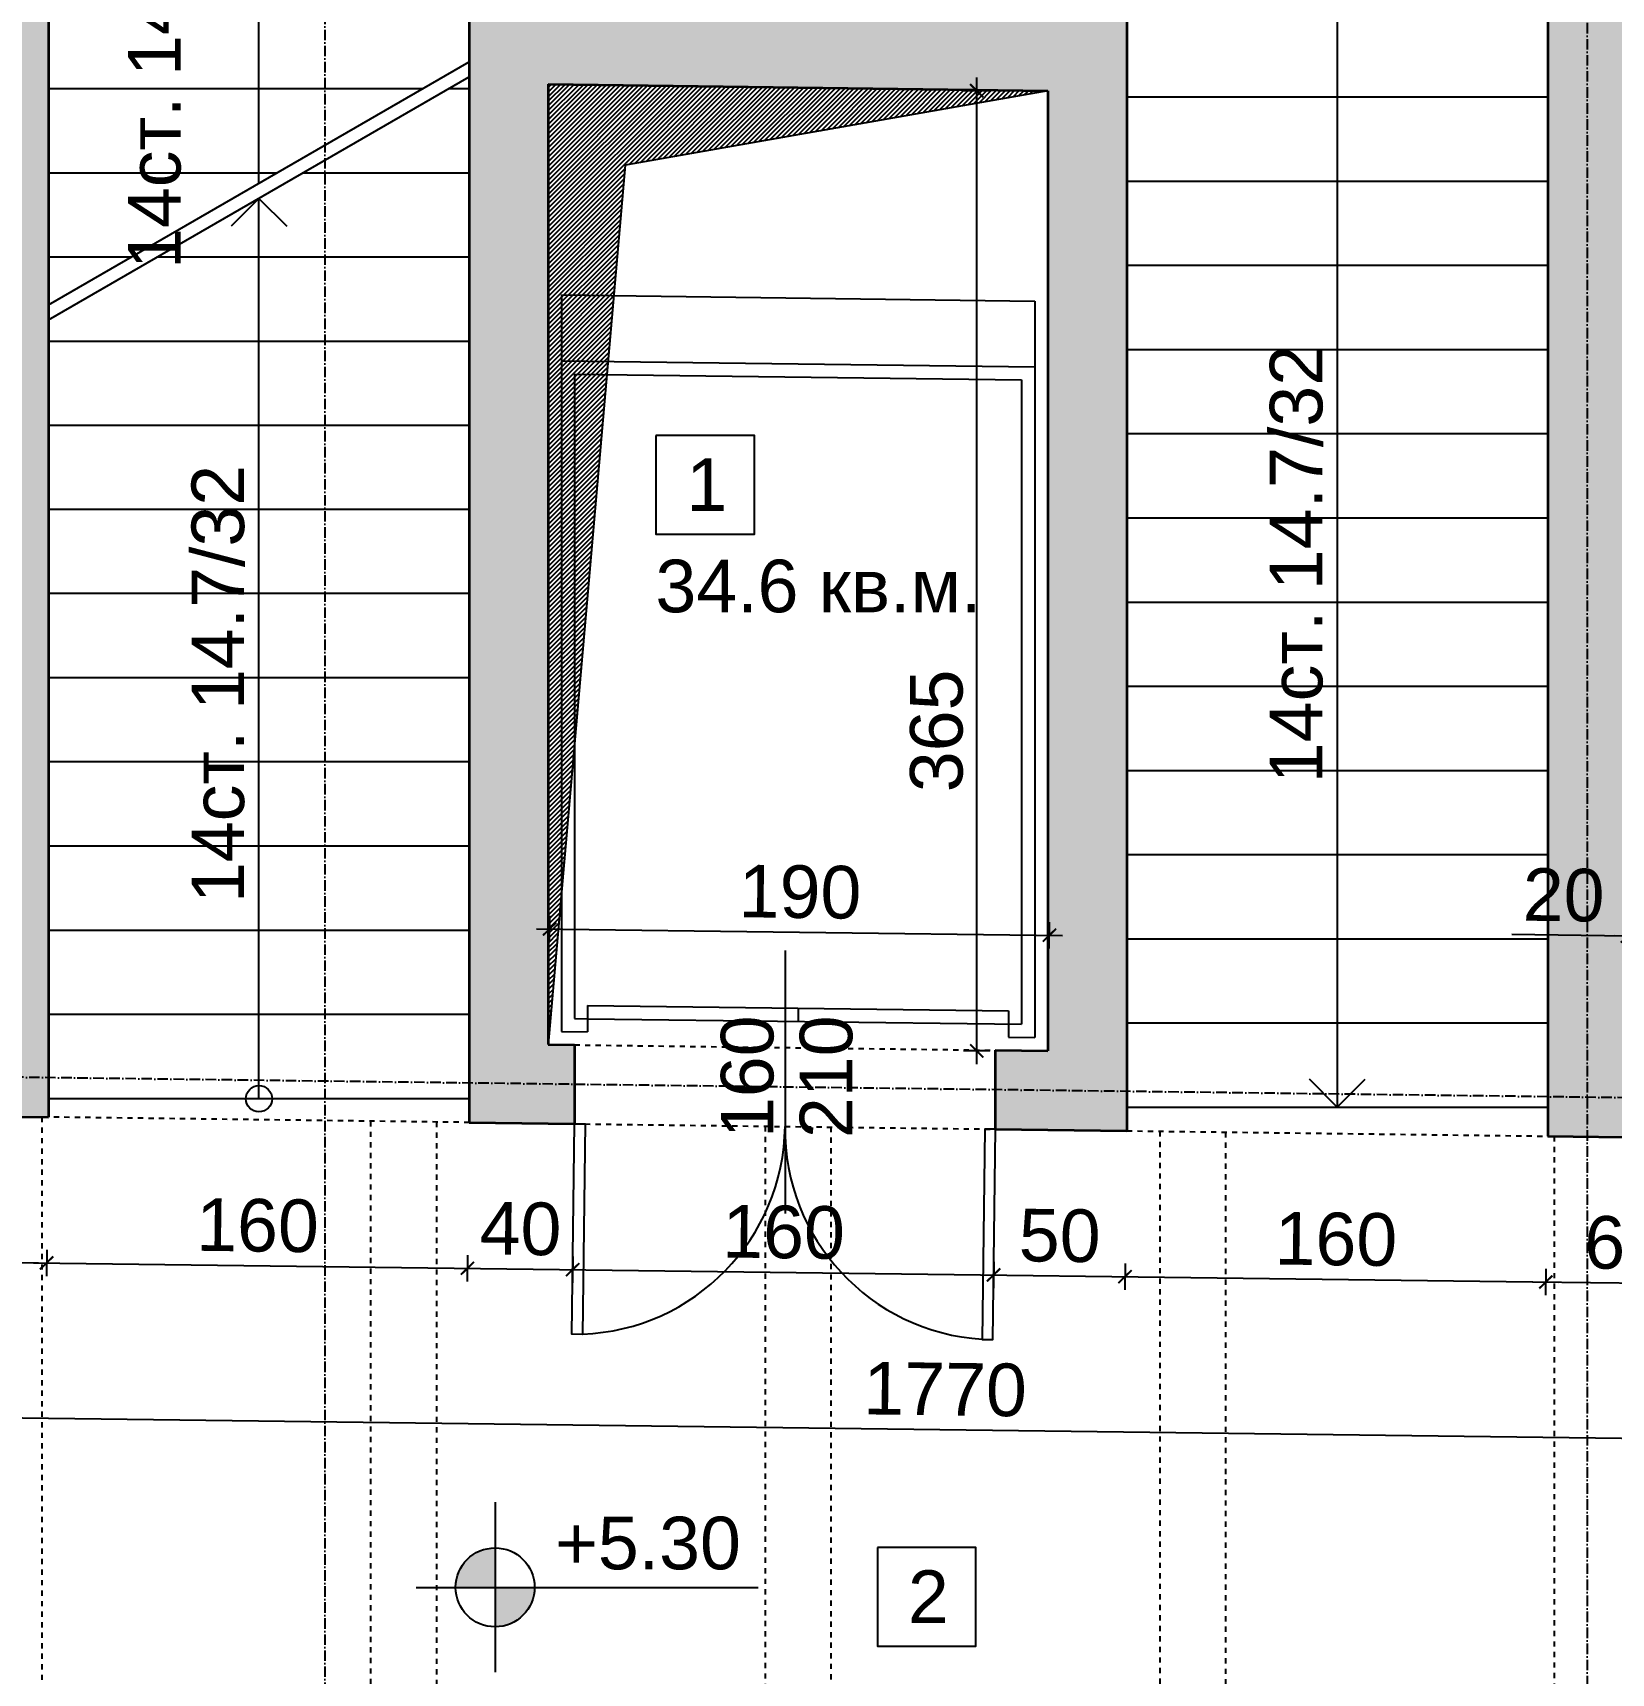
# Model space of a CAD drawing. Header units: inches. Extents: x -72385 to 39588, y -6525 to 66685.
# Drawn here: x -46546 to -45946, y 16210 to 16834 of the extents above; entities that cross this region are included whole.
import ezdxf

# ---------------------------------------------------------------- set-up
doc = ezdxf.new("R2010")
doc.units = ezdxf.units.IN
doc.header["$MEASUREMENT"] = 0
doc.linetypes.add('DashDot', pattern=[0.6, 0.4, -0.1, 0, -0.1])
doc.linetypes.add('Hidden', pattern=[0.4, 0.2, -0.2])
for name, color, linetype, lineweight in [('Врати', 251, 'Continuous', 25), ('Изгледни линии', 253, 'Continuous', 25), ('Линия на разрез', 252, 'DashDot', 25), ('Надписи врати', 252, 'Continuous', 25), ('Надписи коти вътрешни', 252, 'Continuous', 25), ('Надписи нива', 252, 'Continuous', 25), ('Надписи номера на пом.', 252, 'Continuous', 25), ('Надписи площ', 252, 'Continuous', 25), ('Оси', 252, 'DashDot', 25), ('Пунктир', 253, 'Hidden', 25), ('Разрезни линии', 7, 'Continuous', 35), ('Щрих стени', 254, 'Continuous', 25)]:
    doc.layers.add(name, color=color, linetype=linetype, lineweight=lineweight)
doc.styles.add('Arial Regular', font='arial.ttf')
doc.styles.get("Standard").update_dxf_attribs({"font": 'arial.ttf'})
doc.dimstyles.new('Annotative', dxfattribs={"dimscale": 0, "dimtxt": 20, "dimasz": 5, "dimexe": 5, "dimexo": 5, "dimgap": 5, "dimtad": 1, "dimdec": 0, "dimzin": 0, "dimdsep": 46, "dimtxsty": 'Standard', "dimblk": 'ARCHTICK', "dimcen": 5, "dimdle": 5, "dimadec": 0, "dimazin": 0, "dimtfac": 1, "dimtdec": 0, "dimtofl": 0, "dimtmove": 0, "dimatfit": 3, "dimldrblk": 'ARCHTICK', "dimfxl": 5, "dimfxlon": 1, "dimtolj": 1, "dimtzin": 0, "dimarcsym": 1})

# ---------------------------------------------------------------- blocks, each defined once
blk = doc.blocks.new('_ArchTick')
at = {"color": 0, "linetype": 'ByBlock', "const_width": 0.15}
blk.add_lwpolyline([(-0.5, -0.5), (0.5, 0.5)], dxfattribs=at)
blk = doc.blocks.new('*D4473')
at = {"layer": 'Defpoints', "color": 0, "ltscale": 50, "transparency": 16777216}
for p in [(-45919.5, 16489.95), (-45939.84, 16463.75), (-45919.84, 16463.5)]:
    blk.add_point(p, dxfattribs=at)
at = {"layer": 'Надписи коти вътрешни', "color": 0, "lineweight": -2, "ltscale": 50, "transparency": 16777216}
for p, q in [((-45939.56, 16485.21), (-45939.44, 16495.21)), ((-45919.56, 16484.95), (-45919.44, 16494.95)), ((-45939.5, 16490.21), (-45983.42, 16490.77)), ((-45919.5, 16489.95), (-45944.5, 16490.27))]:
    blk.add_line(p, q, dxfattribs=at)
at = {"layer": 'Надписи коти вътрешни', "color": 0, "lineweight": -2, "ltscale": 50, "transparency": 16777216, "xscale": 5, "yscale": 5, "zscale": 5}
for p, rotation in [((-45939.5, 16490.21), 179.2706286525567), ((-45919.5, 16489.95), 359.2706286525566)]:
    blk.add_blockref('_ArchTick', p, dxfattribs=dict(at, rotation=rotation))
at = {"layer": 'Надписи коти вътрешни', "color": 0, "ltscale": 50, "transparency": 16777216, "insert": (-45963.77, 16505.73), "char_height": 20, "attachment_point": 5, "rotation": 359.27063}
blk.add_mtext('\\A1;20', dxfattribs=at)
blk = doc.blocks.new('*D888')
at = {"layer": 'Defpoints', "color": 0, "ltscale": 50, "transparency": 16777216}
for p in [(-46649.84, 16422.79), (-46539.84, 16421.39), (-46540.54, 16365.96)]:
    blk.add_point(p, dxfattribs=at)
at = {"layer": 'Надписи коти вътрешни', "color": 0, "lineweight": -2, "ltscale": 50, "transparency": 16777216}
for p, q in [((-46650.48, 16372.36), (-46650.61, 16362.36)), ((-46540.48, 16370.96), (-46540.61, 16360.96)), ((-46655.54, 16367.42), (-46535.54, 16365.89))]:
    blk.add_line(p, q, dxfattribs=at)
at = {"layer": 'Надписи коти вътрешни', "color": 0, "lineweight": -2, "ltscale": 50, "transparency": 16777216, "xscale": 5, "yscale": 5, "zscale": 5}
for p, rotation in [((-46650.54, 16367.36), 179.2706286525482), ((-46540.54, 16365.96), 359.2706286525482)]:
    blk.add_blockref('_ArchTick', p, dxfattribs=dict(at, rotation=rotation))
at = {"layer": 'Надписи коти вътрешни', "color": 0, "ltscale": 50, "transparency": 16777216, "insert": (-46595.35, 16381.87), "char_height": 20, "attachment_point": 5, "rotation": 359.27063}
blk.add_mtext('\\A1;110', dxfattribs=at)
blk = doc.blocks.new('*D889')
at = {"layer": 'Defpoints', "color": 0, "ltscale": 50, "transparency": 16777216}
for p in [(-46539.84, 16421.39), (-46379.84, 16419.35), (-46380.54, 16363.92)]:
    blk.add_point(p, dxfattribs=at)
at = {"layer": 'Надписи коти вътрешни', "color": 0, "lineweight": -2, "ltscale": 50, "transparency": 16777216}
for p, q in [((-46540.48, 16370.96), (-46540.61, 16360.96)), ((-46545.54, 16366.02), (-46375.54, 16363.86)), ((-46380.48, 16368.92), (-46380.61, 16358.92))]:
    blk.add_line(p, q, dxfattribs=at)
at = {"layer": 'Надписи коти вътрешни', "color": 0, "lineweight": -2, "ltscale": 50, "transparency": 16777216, "xscale": 5, "yscale": 5, "zscale": 5}
for p, rotation in [((-46540.54, 16365.96), 179.2706286525475), ((-46380.54, 16363.92), 359.2706286525474)]:
    blk.add_blockref('_ArchTick', p, dxfattribs=dict(at, rotation=rotation))
at = {"layer": 'Надписи коти вътрешни', "color": 0, "ltscale": 50, "transparency": 16777216, "insert": (-46460.35, 16380.15), "char_height": 20, "attachment_point": 5, "rotation": 359.27063}
blk.add_mtext('\\A1;160', dxfattribs=at)
blk = doc.blocks.new('*D4151')
at = {"layer": 'Defpoints', "color": 0, "ltscale": 50, "transparency": 16777216}
for p in [(-46379.84, 16419.35), (-46339.84, 16418.84), (-46340.54, 16363.41)]:
    blk.add_point(p, dxfattribs=at)
at = {"layer": 'Надписи коти вътрешни', "color": 0, "lineweight": -2, "ltscale": 50, "transparency": 16777216}
for p, q in [((-46385.54, 16363.98), (-46335.54, 16363.35)), ((-46380.48, 16368.92), (-46380.61, 16358.92)), ((-46340.48, 16368.41), (-46340.61, 16358.41))]:
    blk.add_line(p, q, dxfattribs=at)
at = {"layer": 'Надписи коти вътрешни', "color": 0, "lineweight": -2, "ltscale": 50, "transparency": 16777216, "xscale": 5, "yscale": 5, "zscale": 5}
for p, rotation in [((-46380.54, 16363.92), 179.2706286525465), ((-46340.54, 16363.41), 359.2706286525465)]:
    blk.add_blockref('_ArchTick', p, dxfattribs=dict(at, rotation=rotation))
at = {"layer": 'Надписи коти вътрешни', "color": 0, "ltscale": 50, "transparency": 16777216, "insert": (-46360.35, 16378.87), "char_height": 20, "attachment_point": 5, "rotation": 359.27063}
blk.add_mtext('\\A1;40', dxfattribs=at)
blk = doc.blocks.new('*D890')
at = {"layer": 'Defpoints', "color": 0, "ltscale": 50, "transparency": 16777216}
for p in [(-46339.84, 16418.84), (-46179.82, 16416.8), (-46180.52, 16361.37)]:
    blk.add_point(p, dxfattribs=at)
at = {"layer": 'Надписи коти вътрешни', "color": 0, "lineweight": -2, "ltscale": 50, "transparency": 16777216}
for p, q in [((-46345.54, 16363.47), (-46175.52, 16361.31)), ((-46340.48, 16368.41), (-46340.61, 16358.41)), ((-46180.46, 16366.37), (-46180.59, 16356.37))]:
    blk.add_line(p, q, dxfattribs=at)
at = {"layer": 'Надписи коти вътрешни', "color": 0, "lineweight": -2, "ltscale": 50, "transparency": 16777216, "xscale": 5, "yscale": 5, "zscale": 5}
for p, rotation in [((-46340.54, 16363.41), 179.2706286525469), ((-46180.52, 16361.37), 359.2706286525469)]:
    blk.add_blockref('_ArchTick', p, dxfattribs=dict(at, rotation=rotation))
at = {"layer": 'Надписи коти вътрешни', "color": 0, "ltscale": 50, "transparency": 16777216, "insert": (-46260.34, 16377.6), "char_height": 20, "attachment_point": 5, "rotation": 359.27063}
blk.add_mtext('\\A1;160', dxfattribs=at)
blk = doc.blocks.new('*D891')
at = {"layer": 'Defpoints', "color": 0, "ltscale": 50, "transparency": 16777216}
for p in [(-46179.84, 16416.8), (-46129.84, 16416.17), (-46130.54, 16360.74)]:
    blk.add_point(p, dxfattribs=at)
at = {"layer": 'Надписи коти вътрешни', "color": 0, "lineweight": -2, "ltscale": 50, "transparency": 16777216}
for p, q in [((-46180.48, 16366.37), (-46180.61, 16356.37)), ((-46130.48, 16365.74), (-46130.61, 16355.74)), ((-46185.54, 16361.44), (-46125.54, 16360.67))]:
    blk.add_line(p, q, dxfattribs=at)
at = {"layer": 'Надписи коти вътрешни', "color": 0, "lineweight": -2, "ltscale": 50, "transparency": 16777216, "xscale": 5, "yscale": 5, "zscale": 5}
for p, rotation in [((-46180.54, 16361.37), 179.2706286525462), ((-46130.54, 16360.74), 359.2706286525461)]:
    blk.add_blockref('_ArchTick', p, dxfattribs=dict(at, rotation=rotation))
at = {"layer": 'Надписи коти вътрешни', "color": 0, "ltscale": 50, "transparency": 16777216, "insert": (-46155.35, 16376.26), "char_height": 20, "attachment_point": 5, "rotation": 359.27063}
blk.add_mtext('\\A1;50', dxfattribs=at)
blk = doc.blocks.new('*D892')
at = {"layer": 'Defpoints', "color": 0, "ltscale": 50, "transparency": 16777216}
for p in [(-46129.84, 16416.17), (-45969.84, 16414.13), (-45970.54, 16358.7)]:
    blk.add_point(p, dxfattribs=at)
at = {"layer": 'Надписи коти вътрешни', "color": 0, "lineweight": -2, "ltscale": 50, "transparency": 16777216}
for p, q in [((-46130.48, 16365.74), (-46130.61, 16355.74)), ((-45970.48, 16363.7), (-45970.61, 16353.7)), ((-46135.54, 16360.8), (-45965.54, 16358.64))]:
    blk.add_line(p, q, dxfattribs=at)
at = {"layer": 'Надписи коти вътрешни', "color": 0, "lineweight": -2, "ltscale": 50, "transparency": 16777216, "xscale": 5, "yscale": 5, "zscale": 5}
for p, rotation in [((-46130.54, 16360.74), 179.2706286525475), ((-45970.54, 16358.7), 359.2706286525475)]:
    blk.add_blockref('_ArchTick', p, dxfattribs=dict(at, rotation=rotation))
at = {"layer": 'Надписи коти вътрешни', "color": 0, "ltscale": 50, "transparency": 16777216, "insert": (-46050.35, 16374.93), "char_height": 20, "attachment_point": 5, "rotation": 359.27063}
blk.add_mtext('\\A1;160', dxfattribs=at)
blk = doc.blocks.new('*D893')
at = {"layer": 'Defpoints', "color": 0, "ltscale": 50, "transparency": 16777216}
for p in [(-45969.84, 16414.13), (-45909.84, 16413.37), (-45910.54, 16357.94)]:
    blk.add_point(p, dxfattribs=at)
at = {"layer": 'Надписи коти вътрешни', "color": 0, "lineweight": -2, "ltscale": 50, "transparency": 16777216}
for p, q in [((-45970.48, 16363.7), (-45970.61, 16353.7)), ((-45910.48, 16362.93), (-45910.61, 16352.94)), ((-45975.54, 16358.76), (-45905.54, 16357.87))]:
    blk.add_line(p, q, dxfattribs=at)
at = {"layer": 'Надписи коти вътрешни', "color": 0, "lineweight": -2, "ltscale": 50, "transparency": 16777216, "xscale": 5, "yscale": 5, "zscale": 5}
for p, rotation in [((-45970.54, 16358.7), 179.2706286525463), ((-45910.54, 16357.94), 359.2706286525462)]:
    blk.add_blockref('_ArchTick', p, dxfattribs=dict(at, rotation=rotation))
at = {"layer": 'Надписи коти вътрешни', "color": 0, "ltscale": 50, "transparency": 16777216, "insert": (-45940.35, 16373.53), "char_height": 20, "attachment_point": 5, "rotation": 359.27063}
blk.add_mtext('\\A1;60', dxfattribs=at)
blk = doc.blocks.new('*D8225')
at = {"layer": 'Defpoints', "color": 0, "ltscale": 50, "transparency": 16777216}
for p in [(-45368.92, 16292.08), (-47139.84, 16242.74), (-45369.84, 16220.2)]:
    blk.add_point(p, dxfattribs=at)
at = {"layer": 'Надписи коти вътрешни', "color": 0, "lineweight": -2, "ltscale": 50, "transparency": 16777216}
for p, q in [((-47138.99, 16309.61), (-47138.86, 16319.61)), ((-47143.92, 16314.67), (-45363.92, 16292.01)), ((-45368.99, 16287.08), (-45368.86, 16297.08))]:
    blk.add_line(p, q, dxfattribs=at)
at = {"layer": 'Надписи коти вътрешни', "color": 0, "lineweight": -2, "ltscale": 50, "transparency": 16777216, "xscale": 5, "yscale": 5, "zscale": 5}
for p, rotation in [((-47138.92, 16314.61), 179.2706286525473), ((-45368.92, 16292.08), 359.2706286525473)]:
    blk.add_blockref('_ArchTick', p, dxfattribs=dict(at, rotation=rotation))
at = {"layer": 'Надписи коти вътрешни', "color": 0, "ltscale": 50, "transparency": 16777216, "insert": (-46198.94, 16317.86), "char_height": 20, "attachment_point": 5, "rotation": 359.27063}
blk.add_mtext('\\A1;1770', dxfattribs=at)
blk = doc.blocks.new('*D8305')
at = {"layer": 'Defpoints', "color": 0, "ltscale": 10, "transparency": 16777216}
for p in [(-46159.28, 16490.53), (-46349.84, 16448.97), (-46159.84, 16446.55)]:
    blk.add_point(p, dxfattribs=at)
at = {"layer": 'Надписи коти вътрешни', "color": 0, "lineweight": -2, "ltscale": 10, "transparency": 16777216}
for p, q in [((-46349.34, 16487.95), (-46349.21, 16497.95)), ((-46159.34, 16485.53), (-46159.21, 16495.53)), ((-46354.28, 16493.02), (-46154.28, 16490.47))]:
    blk.add_line(p, q, dxfattribs=at)
at = {"layer": 'Надписи коти вътрешни', "color": 0, "lineweight": -2, "ltscale": 10, "transparency": 16777216, "xscale": 5, "yscale": 5, "zscale": 5}
for p, rotation in [((-46349.28, 16492.95), 179.2706286525473), ((-46159.28, 16490.53), 359.2706286525473)]:
    blk.add_blockref('_ArchTick', p, dxfattribs=dict(at, rotation=rotation))
at = {"layer": 'Надписи коти вътрешни', "color": 0, "ltscale": 10, "transparency": 16777216, "insert": (-46254.08, 16506.95), "char_height": 20, "attachment_point": 5, "rotation": 359.27063}
blk.add_mtext('\\A1;190', dxfattribs=at)
blk = doc.blocks.new('*D8306')
at = {"layer": 'Defpoints', "color": 0, "ltscale": 10, "transparency": 16777216}
for p in [(-46186.92, 16811.58), (-46159.84, 16811.58), (-46159.84, 16446.55)]:
    blk.add_point(p, dxfattribs=at)
at = {"layer": 'Надписи коти вътрешни', "color": 0, "lineweight": -2, "ltscale": 10, "transparency": 16777216}
for p, q in [((-46186.92, 16441.55), (-46186.92, 16816.58)), ((-46181.92, 16811.58), (-46191.92, 16811.58)), ((-46181.92, 16446.55), (-46191.92, 16446.55))]:
    blk.add_line(p, q, dxfattribs=at)
at = {"layer": 'Надписи коти вътрешни', "color": 0, "lineweight": -2, "ltscale": 10, "transparency": 16777216, "xscale": 5, "yscale": 5, "zscale": 5}
for p, rotation in [((-46186.92, 16811.58), 90), ((-46186.92, 16446.55), 270)]:
    blk.add_blockref('_ArchTick', p, dxfattribs=dict(at, rotation=rotation))
at = {"layer": 'Надписи коти вътрешни', "color": 0, "ltscale": 10, "transparency": 16777216, "insert": (-46202.14, 16568.22), "char_height": 20, "attachment_point": 5, "rotation": 90}
blk.add_mtext('\\A1;365', dxfattribs=at)

msp = doc.modelspace()

# ---------------------------------------------------------------- hatches: boundary and pattern name
at = {"layer": 'Изгледни линии', "ltscale": 10}
h = msp.add_hatch(dxfattribs=at)
h.set_pattern_fill('ANSI31', color=256, scale=10)
h.set_pattern_definition([(45, (0, -7000), (-0.883883476, 0.883883476), [])])
h.paths.add_polyline_path([(-46159.84, 16811.58), (-46349.84, 16814), (-46349.84, 16448.97), (-46344.84, 16506.12), (-46344.84, 16708.91), (-46327.12, 16708.68), (-46320.59, 16783.24)])
h.paths.add_polyline_path([(-46327.12, 16708.68), (-46344.84, 16708.91), (-46344.84, 16506.12), (-46339.84, 16563.27), (-46339.84, 16703.84), (-46327.55, 16703.69)], flags=17)
h.paths.add_polyline_path([(-46327.55, 16703.69), (-46339.84, 16703.84), (-46339.84, 16563.27)], flags=16)
at = {"layer": 'Надписи нива', "ltscale": 50}
h = msp.add_hatch(color=256, dxfattribs=at)
h.dxf.hatch_style = 1
h.paths.add_polyline_path([(-46370.03, 16227.63, 0.414214), (-46355.03, 16242.63), (-46370.03, 16242.63)])
h.paths.add_polyline_path([(-46370.03, 16242.63), (-46370.03, 16257.63, 0.414214), (-46385.03, 16242.63)])
at = {"layer": 'Щрих стени', "ltscale": 10}
h = msp.add_hatch(color=256, dxfattribs=at)
h.dxf.hatch_style = 1
h.paths.add_polyline_path([(-47139.84, 16991.57), (-47137.34, 16991.54), (-47137.34, 17061.54), (-47202.34, 17062.37), (-47202.34, 16224.8), (-47139.84, 16224.01), (-47139.84, 16429.03), (-47039.84, 16427.75), (-47039.84, 16457.75), (-47139.84, 16459.03)])
h.paths.add_polyline_path([(-46749.84, 16454.06), (-46839.84, 16455.21), (-46839.84, 17022.75), (-46837.34, 17022.72), (-46837.34, 17057.73), (-46872.34, 17058.17), (-46872.34, 17023.17), (-46869.84, 17023.14), (-46869.84, 16455.59), (-46939.84, 16456.48), (-46939.84, 16426.48), (-46749.84, 16424.06)])
h.paths.add_polyline_path([(-46539.84, 17006.43), (-46537.34, 17006.4), (-46537.34, 17073.91), (-46572.34, 17074.35), (-46572.34, 17006.85), (-46569.84, 17006.82), (-46569.84, 16471.77), (-46589.84, 16472.03), (-46589.84, 16452.03), (-46649.84, 16452.79), (-46649.84, 16422.79), (-46539.84, 16421.39)])
h.paths.add_polyline_path([(-46129.84, 16841.2), (-46379.84, 16844.38), (-46379.84, 16419.35), (-46339.84, 16418.84), (-46339.84, 16448.84), (-46349.84, 16448.97), (-46349.84, 16814), (-46159.84, 16811.58), (-46159.84, 16446.55), (-46179.84, 16446.81), (-46179.84, 16416.8), (-46129.84, 16416.17)])
h.paths.add_polyline_path([(-46349.84, 17071.52), (-46379.84, 17071.9), (-46379.84, 17004.4), (-46349.84, 17004.02)])
h.paths.add_polyline_path([(-46129.84, 17068.72), (-46159.84, 17069.1), (-46159.84, 17001.6), (-46129.84, 17001.21)])
h.paths.add_polyline_path([(-45939.84, 16998.8), (-45937.34, 16998.76), (-45937.34, 17066.27), (-45972.34, 17066.72), (-45972.34, 16999.21), (-45969.84, 16999.18), (-45969.84, 16414.13), (-45909.84, 16413.37), (-45909.84, 16443.37), (-45919.84, 16443.5), (-45919.84, 16463.5), (-45939.84, 16463.75), (-45939.84, 16563.76), (-45909.84, 16563.38), (-45909.84, 16578.38), (-45939.84, 16578.76), (-45939.84, 16668.77), (-45804.84, 16667.05), (-45804.84, 16577.04), (-45809.84, 16577.11), (-45809.84, 16562.11), (-45804.84, 16562.04), (-45804.84, 16442.03), (-45809.84, 16442.1), (-45809.84, 16412.09), (-45779.84, 16411.71), (-45779.84, 16441.71), (-45789.84, 16441.84), (-45789.84, 16666.86), (-45779.84, 16666.73), (-45779.84, 16681.73), (-45939.84, 16683.77)])
h.paths.add_polyline_path([(-45549.84, 16438.79), (-45639.84, 16439.93), (-45639.84, 17007.48), (-45637.34, 17007.45), (-45637.34, 17042.45), (-45672.34, 17042.89), (-45672.34, 17007.89), (-45669.84, 17007.86), (-45669.84, 16680.33), (-45679.84, 16680.46), (-45679.84, 16665.46), (-45669.84, 16665.33), (-45669.84, 16440.31), (-45679.84, 16440.44), (-45679.84, 16410.44), (-45549.84, 16408.78)])
h.paths.add_polyline_path([(-45337.34, 17038.63), (-45372.34, 17039.08), (-45372.34, 16969.07), (-45337.34, 16968.62)])
h.paths.add_polyline_path([(-45339.84, 15798.56), (-45319.84, 15798.31), (-45319.84, 15828.31), (-45339.84, 15828.56), (-45339.84, 16186.09), (-45239.84, 16184.82), (-45239.84, 16214.82), (-45339.84, 16216.09), (-45339.84, 16231.1), (-45369.84, 16231.48), (-45369.84, 15846.45), (-45389.84, 15846.7), (-45389.84, 15836.7), (-45449.84, 15837.46), (-45449.84, 15807.46), (-45369.84, 15806.44), (-45369.84, 15736.44), (-45429.84, 15737.2), (-45429.84, 15607.19), (-45369.84, 15606.43), (-45369.84, 15273.9), (-45372.34, 15273.93), (-45372.34, 15203.93), (-45337.34, 15203.48), (-45337.34, 15273.49), (-45339.84, 15273.52)])
h.paths.add_polyline_path([(-45549.84, 15838.74), (-46049.84, 15845.1), (-46049.84, 15815.1), (-45972.34, 15814.11), (-45972.34, 15784.11), (-45937.34, 15783.67), (-45937.34, 15813.67), (-45669.84, 15810.26), (-45669.84, 15272.72), (-45672.34, 15272.75), (-45672.34, 15207.75), (-45637.34, 15207.3), (-45637.34, 15272.31), (-45639.84, 15272.34), (-45639.84, 15809.88), (-45549.84, 15808.74)])
h.paths.add_polyline_path([(-46149.84, 15846.38), (-46649.84, 15852.74), (-46649.84, 15822.74), (-46597.34, 15822.07), (-46597.34, 15792.07), (-46537.34, 15791.3), (-46537.34, 15821.31), (-46149.84, 15816.37)])
h.paths.add_polyline_path([(-46749.84, 15854.01), (-46949.84, 15856.56), (-46949.84, 15826.56), (-46869.84, 15825.54), (-46869.84, 15288), (-46872.34, 15288.03), (-46872.34, 15223.02), (-46837.34, 15222.58), (-46837.34, 15287.58), (-46839.84, 15287.61), (-46839.84, 15825.16), (-46749.84, 15824.01)])
h.paths.add_polyline_path([(-47049.84, 15857.83), (-47119.84, 15858.72), (-47119.84, 15868.73), (-47139.84, 15868.98), (-47139.84, 16064), (-47202.34, 16064.79), (-47202.34, 15849.77), (-47212.34, 15849.9), (-47212.34, 15829.9), (-47202.34, 15829.77), (-47202.34, 15227.22), (-47137.34, 15226.4), (-47137.34, 15296.4), (-47139.84, 15296.43), (-47139.84, 15828.98), (-47049.84, 15827.83)])
h.paths.add_polyline_path([(-46537.34, 15283.76), (-46572.34, 15284.21), (-46572.34, 15219.2), (-46537.34, 15218.76)])
h.paths.add_polyline_path([(-46237.34, 15299.95), (-46272.34, 15300.39), (-46272.34, 15215.38), (-46237.34, 15214.94)])
h.paths.add_polyline_path([(-45937.34, 15276.12), (-45972.34, 15276.57), (-45972.34, 15211.56), (-45937.34, 15211.12)], flags=17)

# ---------------------------------------------------------------- linework, layer by layer
at = {"layer": 'Врати', "ltscale": 50}
for points in [[(-46339.8, 16418.84), (-46335.8, 16418.79), (-46336.82, 16338.8), (-46340.82, 16338.85)], [(-46179.82, 16416.8), (-46183.82, 16416.85), (-46184.83, 16336.86), (-46180.83, 16336.81)]]:
    msp.add_lwpolyline(points, close=True, dxfattribs=at)
for centre, start, end in [((-46339.8, 16418.84), 272.13661, 359.27063), ((-46179.82, 16416.8), 179.27063, 266.40464)]:
    msp.add_arc(centre, 80, start, end, dxfattribs=at)
at = {"layer": 'Изгледни линии', "ltscale": 50}
for p, q in [((-46539.84, 16730.18), (-46379.84, 16822.55)), ((-46539.84, 16724.41), (-46379.84, 16816.78)), ((-46539.8, 16812.38), (-46397.45, 16812.38)), ((-46387.45, 16812.38), (-46379.8, 16812.38)), ((-46129.84, 16809.2), (-45969.84, 16809.2)), ((-46539.8, 16780.38), (-46452.88, 16780.38)), ((-46442.88, 16780.38), (-46379.8, 16780.38)), ((-46129.84, 16777.2), (-45969.84, 16777.2)), ((-46539.8, 16748.38), (-46508.31, 16748.38)), ((-46498.31, 16748.38), (-46379.8, 16748.38)), ((-46129.84, 16745.2), (-45969.84, 16745.2)), ((-46539.8, 16716.38), (-46379.8, 16716.38)), ((-46129.84, 16713.2), (-45969.84, 16713.2)), ((-46539.8, 16684.38), (-46379.8, 16684.38)), ((-46129.84, 16681.2), (-45969.84, 16681.2)), ((-46379.8, 16652.38), (-46539.84, 16652.38)), ((-46129.84, 16649.2), (-45969.84, 16649.2)), ((-46379.8, 16620.38), (-46539.84, 16620.38)), ((-46129.84, 16617.2), (-45969.84, 16617.2)), ((-46379.8, 16588.38), (-46539.84, 16588.38)), ((-46129.84, 16585.2), (-45969.84, 16585.2)), ((-46379.8, 16556.38), (-46539.8, 16556.38)), ((-46129.84, 16553.2), (-45969.84, 16553.2)), ((-46379.8, 16524.38), (-46539.8, 16524.38)), ((-46129.84, 16521.2), (-45969.84, 16521.2)), ((-46379.8, 16492.38), (-46539.8, 16492.38)), ((-46129.84, 16489.2), (-45969.84, 16489.2)), ((-46379.8, 16460.38), (-46539.8, 16460.38)), ((-46129.84, 16457.2), (-45969.84, 16457.2)), ((-46379.8, 16428.38), (-46539.8, 16428.38)), ((-46129.84, 16425.2), (-45969.84, 16425.2))]:
    msp.add_line(p, q, dxfattribs=at)
at = {"layer": 'Изгледни линии', "ltscale": 10}
for p, q in [((-46344.84, 16733.91), (-46344.84, 16453.91)), ((-46344.84, 16733.91), (-46164.84, 16731.62)), ((-46164.84, 16731.62), (-46164.84, 16451.62)), ((-46344.84, 16708.91), (-46164.84, 16706.62)), ((-46339.84, 16703.84), (-46339.84, 16458.84)), ((-46339.84, 16703.84), (-46169.84, 16701.68)), ((-46169.84, 16701.68), (-46169.84, 16456.68)), ((-46334.84, 16463.78), (-46334.84, 16453.78)), ((-46334.84, 16463.78), (-46174.84, 16461.74)), ((-46254.84, 16462.76), (-46254.84, 16457.76)), ((-46339.84, 16458.84), (-46334.84, 16458.78)), ((-46334.84, 16458.78), (-46169.84, 16456.68)), ((-46174.84, 16461.74), (-46174.84, 16451.74)), ((-46344.84, 16453.91), (-46334.84, 16453.78)), ((-46174.84, 16451.74), (-46164.84, 16451.62))]:
    msp.add_line(p, q, dxfattribs=at)
msp.add_lwpolyline([(-46159.84, 16811.58), (-46320.59, 16783.24), (-46349.84, 16448.97)], dxfattribs=at)
at = {"layer": 'Линия на разрез', "ltscale": 10}
msp.add_line((-46434.8, 17231.25), (-46434.8, 15070.73), dxfattribs=at)
at = {"layer": 'Надписи врати', "ltscale": 50}
msp.add_line((-46259.68, 16384.75), (-46259.68, 16484.75), dxfattribs=at)
at = {"layer": 'Надписи нива', "ltscale": 50}
for p, q in [((-46459.8, 16776.39), (-46459.8, 16844.38)), ((-46049.84, 16841.2), (-46049.84, 16425.2)), ((-46459.8, 16770.62), (-46470.4, 16760.01)), ((-46459.8, 16428.38), (-46459.8, 16770.62)), ((-46459.8, 16770.62), (-46449.19, 16760.01)), ((-46049.84, 16425.2), (-46060.44, 16435.81)), ((-46049.84, 16425.2), (-46039.23, 16435.81)), ((-46370.03, 16274.95), (-46370.03, 16210.44)), ((-46400.03, 16242.63), (-46270.03, 16242.63))]:
    msp.add_line(p, q, dxfattribs=at)
for centre, radius in [((-46459.8, 16428.38), 5), ((-46370.03, 16242.63), 15)]:
    msp.add_circle(centre, radius, dxfattribs=at)
at = {"layer": 'Надписи номера на пом.', "ltscale": 50}
for points in [[(-46308.96, 16680.54), (-46308.96, 16643.04), (-46271.46, 16643.04), (-46271.46, 16680.54)], [(-46224.7, 16257.78), (-46224.7, 16220.28), (-46187.2, 16220.28), (-46187.2, 16257.78)]]:
    msp.add_lwpolyline(points, close=True, dxfattribs=at)
at = {"layer": 'Оси', "ltscale": 10}
for p, q in [((-45954.84, 17429.02), (-45954.84, 14828.81)), ((-39839.84, 16351.09), (-52699.84, 16514.81))]:
    msp.add_line(p, q, dxfattribs=at)
at = {"layer": 'Пунктир', "ltscale": 10}
for p, q in [((-46339.84, 16448.84), (-46179.84, 16446.81)), ((-46542.34, 16421.42), (-46542.34, 15851.37)), ((-46379.84, 16419.35), (-46539.84, 16421.39)), ((-46417.34, 16419.83), (-46417.34, 15849.78)), ((-46392.34, 16419.51), (-46392.34, 15849.46)), ((-46339.84, 16418.84), (-46179.82, 16416.8)), ((-46267.34, 16417.92), (-46267.34, 15847.87)), ((-46242.34, 16417.6), (-46242.34, 15847.55)), ((-46129.84, 16416.17), (-45969.84, 16414.13)), ((-46117.34, 16416.01), (-46117.34, 15845.96)), ((-46092.34, 16415.69), (-46092.34, 15845.64)), ((-45967.34, 16414.1), (-45967.34, 15844.05))]:
    msp.add_line(p, q, dxfattribs=at)
at = {"layer": 'Разрезни линии', "ltscale": 50}
for p, q in [((-46539.84, 17006.43), (-46539.84, 16421.39)), ((-45969.84, 16999.18), (-45969.84, 16414.13)), ((-46379.84, 16844.38), (-46379.84, 16419.35)), ((-46129.84, 16841.2), (-46129.84, 16416.17)), ((-46349.84, 16814), (-46159.84, 16811.58)), ((-46349.84, 16814), (-46349.84, 16448.97)), ((-46159.84, 16811.58), (-46159.84, 16446.55)), ((-46349.84, 16448.97), (-46339.84, 16448.84)), ((-46339.84, 16448.84), (-46339.84, 16418.84)), ((-46179.84, 16446.81), (-46159.84, 16446.55)), ((-46179.84, 16446.81), (-46179.84, 16416.8)), ((-46649.84, 16422.79), (-46539.84, 16421.39)), ((-46379.84, 16419.35), (-46339.84, 16418.84)), ((-46179.84, 16416.8), (-46129.84, 16416.17)), ((-45969.84, 16414.13), (-45909.84, 16413.37))]:
    msp.add_line(p, q, dxfattribs=at)

# ---------------------------------------------------------------- texts
at = {"layer": 'Надписи врати', "ltscale": 100, "char_height": 20, "width": 180.4891, "attachment_point": 1, "rotation": 90, "style": 'Arial Regular'}
for s, insert in [('160', (-46284.2, 16413.41)), ('210', (-46254.2, 16413.41))]:
    msp.add_mtext(s, dxfattribs=dict(at, insert=insert))
at = {"layer": 'Надписи нива', "ltscale": 100, "char_height": 20, "width": 180.4891, "attachment_point": 1, "rotation": 90, "style": 'Arial Regular'}
for insert in [(-46509.6, 16743.78), (-46075.48, 16548.35), (-46485.44, 16502.75)]:
    msp.add_mtext('14ст. 14.7/32', dxfattribs=dict(at, insert=insert))
at = {"layer": 'Надписи нива', "ltscale": 100, "insert": (-46347.27, 16269.48), "char_height": 20, "width": 180.4891, "attachment_point": 1, "style": 'Arial Regular'}
msp.add_mtext('+5.30', dxfattribs=at)
at = {"layer": 'Надписи номера на пом.', "ltscale": 100, "char_height": 20, "width": 180.4891, "attachment_point": 1, "style": 'Arial Regular'}
for s, insert in [('\\pxqc;1', (-46379.82, 16671.85)), ('\\pxqc;2', (-46295.55, 16249.09))]:
    msp.add_mtext(s, dxfattribs=dict(at, insert=insert))
at = {"layer": 'Надписи площ', "ltscale": 100, "insert": (-46309.07, 16633.29), "char_height": 20, "width": 180.4891, "attachment_point": 1, "style": 'Arial Regular'}
msp.add_mtext('34.6 кв.м.', dxfattribs=at)

# ---------------------------------------------------------------- dimensions: what is measured, and where the dimension line sits
at = {"layer": 'Надписи коти вътрешни', "ltscale": 10}
dim = msp.add_linear_dim(base=(-46186.92, 16811.58), p1=(-46159.84, 16446.55), p2=(-46159.84, 16811.58), angle=90, dimstyle='Annotative', dxfattribs=at)
dim.commit()
dim.dimension.update_dxf_attribs({"geometry": '*D8306', "text_midpoint": (-46186.92, 16568.22), "dimtype": 161})
dim = msp.add_aligned_dim(p1=(-46349.84, 16448.97), p2=(-46159.84, 16446.55), distance=43.99, dimstyle='Annotative', dxfattribs=at)
dim.commit()
dim.dimension.update_dxf_attribs({"geometry": '*D8305', "text_midpoint": (-46254.08, 16506.95)})
at = {"layer": 'Надписи коти вътрешни', "ltscale": 50}
for base, p1, p2, picture, middle in [((-45919.5, 16489.95), (-45939.84, 16463.75), (-45919.84, 16463.5), '*D4473', (-45963.96, 16490.52)), ((-45368.92, 16292.08), (-47139.84, 16242.74), (-45369.84, 16220.2), '*D8225', (-46199.13, 16302.65))]:
    dim = msp.add_linear_dim(base=base, p1=p1, p2=p2, angle=359.27063, dimstyle='Annotative', override={"dimscale": 0, "dimtix": 0, "dimtofl": 0, "dimtmove": 0, "dimatfit": 3}, dxfattribs=at)
    dim.commit()
    dim.dimension.update_dxf_attribs({"geometry": picture, "text_midpoint": middle, "dimtype": 129})
for p1, p2, picture, middle in [((-46649.84, 16422.79), (-46539.84, 16421.39), '*D888', (-46595.35, 16381.87)), ((-46539.84, 16421.39), (-46379.84, 16419.35), '*D889', (-46460.35, 16380.15)), ((-46379.84, 16419.35), (-46339.84, 16418.84), '*D4151', (-46360.35, 16378.87)), ((-46339.84, 16418.84), (-46179.82, 16416.8), '*D890', (-46260.34, 16377.6)), ((-46179.84, 16416.8), (-46129.84, 16416.17), '*D891', (-46155.35, 16376.26)), ((-46129.84, 16416.17), (-45969.84, 16414.13), '*D892', (-46050.35, 16374.93)), ((-45969.84, 16414.13), (-45909.84, 16413.37), '*D893', (-45940.35, 16373.53))]:
    dim = msp.add_aligned_dim(p1=p1, p2=p2, distance=-55.44, dimstyle='Annotative', override={"dimscale": 0, "dimtix": 0, "dimtofl": 0, "dimtmove": 0, "dimatfit": 3}, dxfattribs=at)
    dim.commit()
    dim.dimension.update_dxf_attribs({"geometry": picture, "text_midpoint": middle})

doc.saveas('drawing.dxf')
